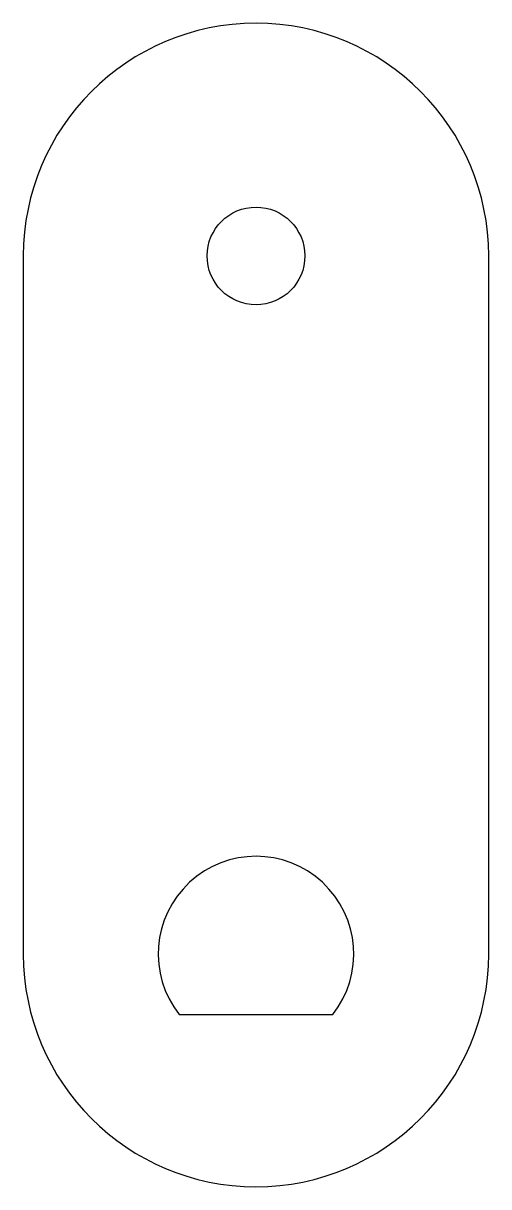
# Model space of a CAD drawing. Header units: millimetres. Extents: x -10 to 10, y -10 to 40.
import ezdxf

# ---------------------------------------------------------------- set-up
doc = ezdxf.new("R2010")
doc.units = ezdxf.units.MM
doc.layers.add('outline', color=7, linetype='Continuous')

msp = doc.modelspace()

# ---------------------------------------------------------------- linework, layer by layer
at = {"layer": 'outline'}
for p, q in [((-10, 30), (-10, 0)), ((10, 0), (10, 30)), ((-3.298, -2.6), (3.298, -2.6))]:
    msp.add_line(p, q, dxfattribs=at)
msp.add_circle((0, 30), 2.1, dxfattribs=at)
for centre, radius, start, end in [((0, 30), 10, 0, 180), ((0, 0), 4.2, 321.7534, 218.2466), ((0, 0), 10, 180, 0)]:
    msp.add_arc(centre, radius, start, end, dxfattribs=at)

doc.saveas('drawing.dxf')
